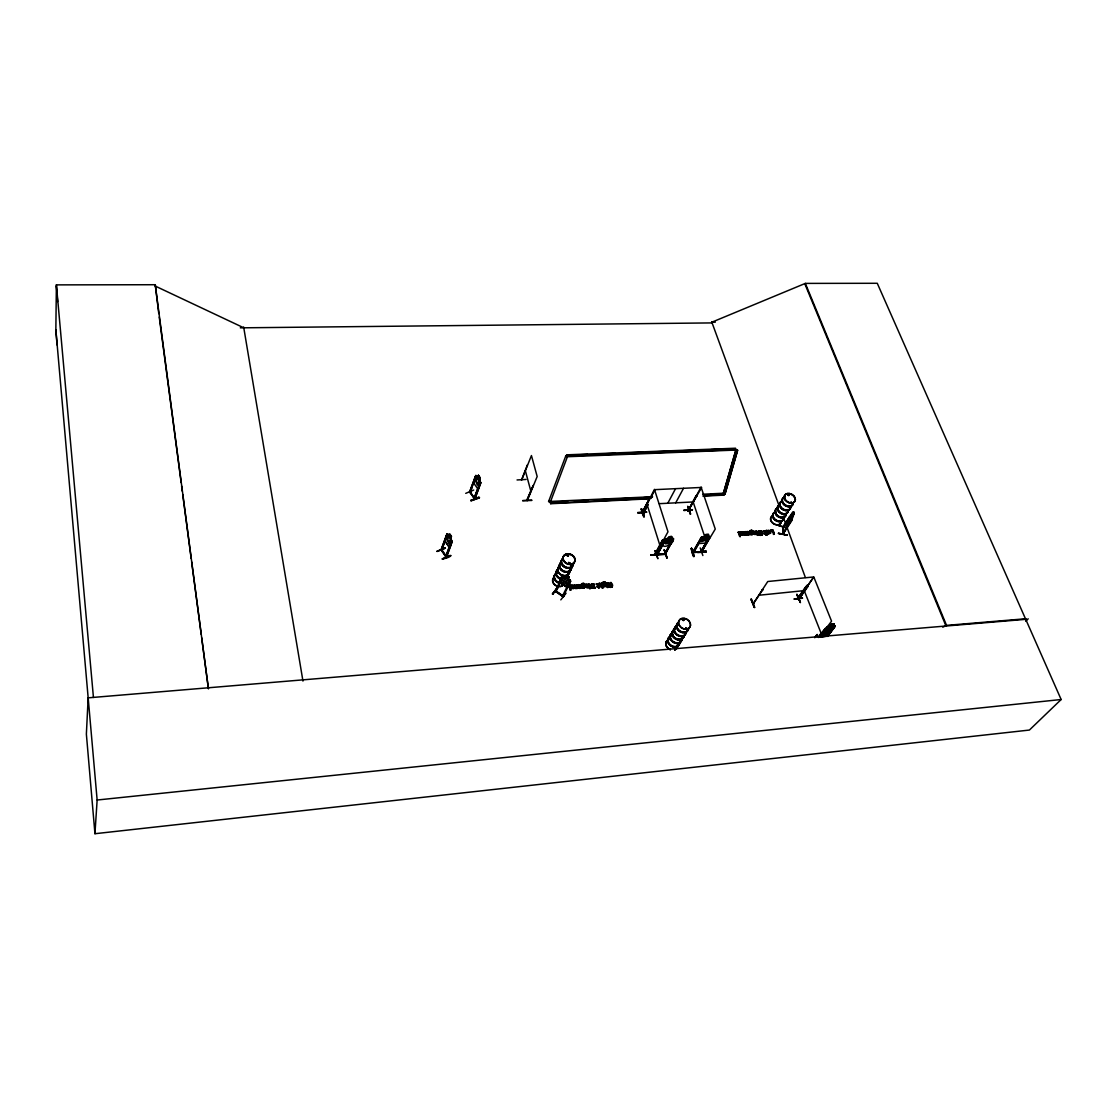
<?xml version="1.0" encoding="UTF-8"?>
<svg xmlns="http://www.w3.org/2000/svg" width="1117" height="1117" viewBox="0 0 1117 1117"><rect width="100%" height="100%" fill="white"/><g stroke="black" fill="none" stroke-linecap="round" stroke-linejoin="round"><path stroke-width="1.5" d="M698.781 541.773L698.697 543.546L705.399 543.141L709.881 536.635M57.037 344.902L55.85 329.766L56.381 284.877L155.249 284.723L208.432 688.896L208.293 687.779M746.994 532.474L748.641 532.069L749.563 534.205A1.48 1.117 30.9 0 1 749.018 534.596L748.39 534.638A1.466 1.103 30.9 0 1 747.482 534.289L746.561 532.139A1.466 1.103 30.9 0 1 747.091 531.748C749.898 532.404 751.043 535.169 747.078 532.348M747.119 532.362L748.921 534.108M447.135 533.87L445.18 541.41L449.313 547.246L450.5 546.199M791.646 519.628L782.64 534.275L783.576 526.679M792.121 513.15L782.835 527.741M787.387 527.922L778.856 525.59M757.996 531.943C756.865 536.342 766.499 536.663 760.859 530.729L757.968 531.818M791.939 520.382L782.933 534.345L783.52 526.61M783.199 533.172L783.073 527.378M782.947 533.046L783.045 533.703M526.777 500.221L533.284 485.337L526.917 500.528M527.35 500.514L537.179 476.498L531.441 455.554L521.751 479.793M778.479 533.2L787.331 535.155L778.451 533.284M473.803 483.2L473.985 480.492L473.803 483.2L477.769 488.785L479.053 487.64L477.741 488.674M783.24 527.685L782.766 527.056L792.805 512.2L792.19 519.293L782.556 534.094M792.679 517.883L792.763 516.291M792.777 512.186L792.805 514.002L793.964 512.131L793.88 514.546L789.286 521.416L790.291 516.585M793.252 513.513L793.21 514.965L793.628 512.94M788.211 524.836L788.295 519.14L789.454 516.696M788.253 524.725L788.448 519.168M752.341 533.772C750.317 529.36 750.75 535.685 752.258 533.884C748.111 533.214 753.165 529.933 752.299 533.94M240.323 327.839L712.087 322.911L711.836 322.199L805.343 283.397L877.264 283.285L1061.15 699.521L1029.399 730.057L94.945 833.715L97.137 800.023L55.85 329.766M569.447 581.887L570.187 582.404L569.447 581.887L562.382 596.213L563.708 596.017M555.428 590.963C571.681 602.831 559.422 592.792 555.289 591.382L562.647 575.59L565.23 576.567L567.129 586.844M790.85 502.036L791.478 502.776M791.367 502.147L791.422 502.189M788.909 495.04L788.56 494.161M158.782 313.612L155.249 284.723M580.449 586.551C578.173 582.655 578.494 589.776 580.672 586.83M749.675 530.784C748.599 532.697 752.188 535.001 750.568 534.722M742.568 533.535L742.149 532.013L740.543 532.25M766.192 534.526L767.267 533.563L765.871 533.549C769.948 539.106 764.726 524.543 766.89 533.326L765.536 533.409C764.21 529.667 762.422 530.505 764.977 533.437L764.112 533.926M590.46 585.043L591.493 587.64L594.942 588.087L593.685 583.702L590.823 584.526M798.864 599.536L807.982 585.378L807.005 585.406L797.496 598.88L798.92 599.201M798.767 599.047L798.585 598.475M685.922 627.88L685.531 628.606L686.341 628.173M685.643 628.299L686.355 628.648M683.464 620.605C684.805 619.041 683.604 620.661 682.403 619.767M608.667 585.755C610.692 582.99 604.06 582.25 609.505 584.554M608.849 585.266C608.625 589.483 615.802 586.9 610.971 582.529L610.175 582.851L610.678 584.596L607.09 583.06M752.9 534.024C753.807 530.896 749.088 532.683 750.331 530.77M602.663 582.446L603.417 586.662L604.129 586.188A1.745 1.396 27.4 0 0 605.386 586.313L605.651 586.202M797.887 598.056L798.613 597.972L797.496 598.88M829.833 631.845L831.928 630.183L829.861 631.943L823.355 632.725L823.662 631.105M821.065 635.713L821.302 634.261L820.967 635.768L827.46 634.959M573.51 586.914L572.965 585.587L571.08 585.224C567.715 589.092 574.892 588.519 573.831 588.617M778.437 533.591L787.331 535.113M570.661 563.876L569.614 563.582L570.633 563.806M568.12 555.847L567.995 554.926M570.759 565.02A6.325 5.068 25.3 0 0 569.81 563.778L570.256 563.387M570.298 564.043L570.298 563.261M567.031 554.967L567.157 555.819M567.534 555.749L567.757 554.618M527.308 500.5L527.489 499.983M701.35 551.03L700.945 551.603M701.644 550.527L702.021 551.84L702.062 550.527M659.91 554.241L650.96 555.079L665.425 554.255M651.113 554.87L659.91 554.186M709.867 537.794L709.616 537.068L701.63 551.868L715.257 529.081L701.085 487.152L688.086 510.944L701.644 487.431L654.995 489.651L651.225 496.967M687.946 510.246L688.184 511.069L688.337 510.385M662.884 540.572L662.66 539.846L655.134 554.674L655.651 553.529M655.833 554.172L654.925 553.892L655.176 554.702M603.375 582.432C602.105 583.479 608.863 583.325 605.232 586.607A1.731 1.396 27.4 0 1 603.99 586.481L603.99 586.62M697.706 551.966L706.321 551.351L697.706 551.938M697.678 552.594L706.293 551.98M706.195 551.658L692.791 552.608L700.904 538.282L701.783 538.506L692.987 552.636M609.463 585.406L610.971 584.791L611.46 586.439L609.84 586.285L609.533 585.252M643.057 512.172L643.825 512.94L642.373 512.647M642.08 512.661L642.68 513.471L649.829 498.308L642.038 512.829L649.522 498.322M701.406 552.049L709.435 537.724L700.582 552.147L706.991 541.577M531.72 500.486L522.714 500.542M694.034 552.077L701.699 538.226M688.24 509.883L688.519 510.916M747.175 532.195L747.608 534.233L749.046 534.01M711.18 494.272L724.933 494.328L737.625 450.263L736.005 449.62L565.705 456.057L567.38 456.727L735.754 450.067L737.374 450.709M724.933 494.328L737.625 450.263M703.026 496.157L723.788 495.124L723.285 493.672L736.005 449.62L735.503 448.224L567.157 454.814L567.38 456.727L567.157 454.814M723.285 493.672L736.005 449.62M783.185 527.671L793.866 512.103L793.88 514.546M770.018 532.991C766.765 528.997 767.561 536.048 770.688 532.893M578.592 585.434L578.969 587.626L580.658 587.053M757.815 532.223L758.401 531.203M437.054 551.491L445.362 548.028L437.166 551.184M446.102 556.057L442.067 550.164L441.522 550.611L446.646 535.015L441.089 550.011L446.255 557.397L452.203 541.242L447.833 534.038L446.995 533.8L441.075 549.815M452.273 541.298L446.549 557.285L441.452 549.787M447.121 535.699L441.522 550.611L441.704 549.299M441.955 550.499L442.053 549.829M445.362 548.028L437.026 551.365M465.733 493.351L473.678 490.056M442.346 558.779C450.123 558.584 456.783 551.309 442.374 558.835M451.436 536.286L450.109 543.393L448.713 543.602L446.772 538.562L448.001 535.127L449.076 535.769L449.704 533.772L451.436 536.286L450.765 538.129M446.758 556.713L446.158 555.903L445.655 556.601L451.031 541.927L451.799 542.499L451.031 541.927M446.255 555.931L451.324 541.815M470.397 492.388L475.353 476.736L470.159 492.611L469.559 491.843L474.962 498.922L480.882 482.656L476.638 475.647M475.8 475.479L469.615 491.997L475.8 475.479L476.638 475.744M470.425 492.499L470.062 491.159M477.741 477.196L478.425 475.311L480.115 477.713L479.975 481.385L478.704 484.876L477.308 485.169L475.423 480.268L476.694 476.777L477.769 477.336L478.425 475.311M470.941 500.276C477.643 499.494 486.3 494.398 471.109 500.947M478.327 475.353L480.031 477.741L479.43 479.584M480.827 482.6L474.683 499.034L474.348 497.805M479.668 483.312L480.408 483.87L479.668 483.312L474.167 498.308M474.111 498.238L479.947 483.2M603.487 583.94L603.85 586.034L605.596 585.126L603.864 583.674L604.004 585.741L605.568 585.336M649.382 498.824L550.737 503.725L550.318 502.203L567.59 456.267M567.618 501.351L550.318 502.203L548.601 501.519L565.9 455.596M590.949 585.531C596.003 580.016 593.225 594.09 591.088 585.238A1.703 1.368 27 0 1 591.815 584.68L593.197 584.247M770.507 533.186C770.465 528.913 764.824 530.366 770.507 531.971C771.288 534.108 767.798 533.577 767.826 531.818C772.07 532.739 768.943 529.57 767.253 530.826M788.365 524.585L792.763 513.485M517.045 479.961L526.065 479.444M474.474 498.14L474.585 497.582M527.406 464.84L521.471 480.142M752.802 534.261L752.272 531.678L750.191 532.041M590.656 584.596L591.354 587.919L594.942 588.087M797.482 598.586L805.985 586.425M798.25 598.963L813.818 577.042L831.551 621.164L819.808 636.899M548.601 501.519L652.593 496.73M550.318 502.203L550.737 503.725M789.035 495.348L788.295 495.236L789.161 495.32M788.365 494.384L787.555 494.677L788.462 495.557M753.207 603.138C753.835 603.348 753.64 601.742 753.961 603.487M816.276 635.699L817.421 634.512L816.122 636.662M552.692 594.244L557.397 587.612L552.803 593.937M565.216 576.581L563.876 575.646C559.729 573.901 560.511 586.928 560.371 580.393M562.87 577.377L561.949 577.084L562.87 577.377L555.875 591.731M577.768 585.685L578.048 585.126A1.536 1.243 26.4 0 1 578.76 584.652L580.686 585.224L581.133 587.542A1.564 1.257 26.4 0 1 580.421 588.031L579.709 588.073M565.607 577.07L566.445 575.115L569.153 576.972L568.246 578.815L569.265 580.254L567.687 583.535L565.663 584.009L563.15 582.292L562.479 579.96L564.029 576.665L565.663 577L563.848 575.688M567.171 577.475L567.157 577.433A6.283 5.054 25.3 0 0 567.953 573.482M569.042 576.972L568.134 578.815L570.55 581.259L568.302 585.936M584.931 587.039L584.484 587.793M560.818 599.857L566.068 593.239M562.521 596.324L563.024 595.487M555.317 591.354L563.066 596.743L563.568 595.919M568.832 585.671L569.586 585.336L570.717 590.237L568.832 585.671L569.586 585.336M571.08 585.224L570.326 585.559M571.038 585.88C576.023 583.046 570.34 590.46 573.496 586.858M571.304 586.048C574.71 588.799 571.639 582.655 571.415 587.249M570.103 590.279L568.972 585.378M577.07 587.821C575.59 590.711 572.337 585.364 574.613 584.987C573.915 588.505 578.76 588.715 576.246 584.875L577.782 588.142L577.028 588.477M576.93 587.347L575.311 587.891L574.613 584.987M576.791 587.64L576.246 584.875M577.643 588.436L576.861 584.833M581.357 585.196C581.371 581.706 585.755 583.982 581.845 584.568C582.404 583.982 587.123 585.741 584.009 588.059A1.745 1.41 26.6 0 1 582.739 587.933L581.412 584.512M582.111 585.671C586.048 582.934 582.543 591.842 582.432 585.238M583.8 584.107L583.786 583.242M582.166 588.128L582.892 587.793M582.613 587.486L582.25 585.378M582.892 587.654L582.892 587.654A1.745 1.41 26.6 0 0 584.149 587.765L584.414 587.668M588.422 587.626C587.919 588.938 582.739 586.188 585.671 584.247M585.755 585.336C589.176 585.28 586.9 584.47 586.006 586.257M588.268 587.053L586.132 586.704L588.226 585.629M588.603 584.037L589.999 587.584L589.217 583.996M589.385 587.626L590.139 587.291M589.497 588.184L590.348 587.849L590.362 588.715L589.497 588.184L590.348 587.849M589.664 588.757L589.65 587.891M594.789 588.38L593.685 583.702M597.064 587.095L598.056 586.565C594.495 581.734 599.229 584.149 598.81 586.23M596.269 584.345L597.483 584.079L598.056 586.565M596.925 586.634L598.195 586.271M601.756 586.327C600.178 588.757 597.413 583.451 599.508 583.297C598.852 586.788 603.669 587.011 601.128 583.186L603.054 587.724L602.3 588.059L601.965 586.104L602.3 588.059M601.84 585.643L600.22 586.188L599.508 583.297M598.181 587.025L599.061 587.933L599.229 586.202M598.461 587.975L598.335 586.732M601.686 585.936L601.128 583.186M599.061 587.933L599.075 586.495M602.915 588.017L601.742 583.144M637.891 512.787L646.548 512.256M603.208 583.772C603.99 581.859 606.14 581.287 602.622 582.502M641.102 509.031C644.956 512.019 645.207 525.046 641.172 508.989M605.149 582.39L604.981 581.803M606.14 583.13L606.894 582.795L607.704 586.369L606.14 583.13L606.894 582.795M643.923 512.158L642.861 512.996M647.902 504.437L643.741 512.94L648 504.716M607.927 583.004L610.831 584.303L610.329 582.571M607.09 586.411L606.294 582.837M607.215 586.97L608.053 586.62L608.067 587.486L607.215 586.97L608.053 586.62M607.383 587.542L607.355 586.676M612.088 587.179L610.971 582.529M609.603 585.113L609.7 586.579L611.306 586.732L610.971 584.791M667.784 503.25L675.548 488.674M675.701 502.845L683.548 488.283M701.35 552.091L709.993 536.607L707.396 536.3L708.513 534.401L705.637 534.568L704.618 536.328L705.707 534.624L708.541 534.485M655.316 550.653L657.885 558.723L654.855 550.751M662.66 539.846L654.925 554.004M662.967 539.832L655.204 554.786M706.307 551.309L692.861 552.273M693.573 552.273L693.029 551.756L693.964 552.175M693.936 552.063L693.001 552.678M657.341 554.479L665.187 540.391L656.656 554.856L657.829 554.423M665.187 540.391L657.452 554.521L656.838 554.074L657.731 554.004M668.134 538.562L669.139 536.76C675.352 535.643 667.533 537.277 666.388 539.19L664.587 542.471L665.271 543.784L667.98 543.63L670.214 542.136L672.029 538.869L670.884 538.366L671.862 536.593L671.024 538.296M683.841 510.483L692.498 509.687L683.995 510.19M664.308 549.871L667.156 558.081L664.252 549.843M695.961 496.325L696.729 496.283L695.863 496.06L688.156 510.651M672.266 539.93L664.657 554.395L673.16 540.153L672.266 539.93L664.447 554.325L665.62 553.473M688.128 510.93L696.645 496.018M662.255 543.951C662.744 550.262 675.939 542.569 673.006 538.185L664.838 539.26L662.269 543.979L662.437 545.682M650.96 555.079L665.313 554.297L673.579 538.757M755.706 532.963L755.413 531.231L753.64 531.622M742.735 533.242L740.822 534.233L743.154 534.82L740.892 534.708L740.292 531.929M691.591 548.224C691.535 556.071 697.106 562.312 691.577 548.224M723.788 495.124L723.537 493.225L702.775 494.245M692.708 552.329L701.476 537.123L709.477 536.118M708.653 537.78L700.652 552.105M702.872 555.54L700.191 547.888M738.197 532.334L738.937 532.013L740.236 536.565L738.197 532.334L738.937 532.013M743.154 534.82L740.725 535.001L739.733 531.957M740.376 532.977L740.669 533.814L740.864 532.404L742.009 532.53L740.85 533.535M740.822 534.233L742.623 533.451M739.677 536.593L738.379 532.041M744.997 531.65C747.441 536.369 743.489 532.32 745.556 531.622C750.066 536.593 740.962 535.657 743.503 531.748L744.453 534.163L745.458 534.233M745.793 533.94L744.271 534.443L743.503 531.748M746.449 534.973L745.556 531.622M750.373 531.748L751.769 530.212L749.577 530.854M750.275 530.98L751.755 531.036L751.769 530.212M752.844 534.163L752.425 534.401A1.662 1.243 31 0 1 751.252 534.275L751.085 534.554A1.662 1.243 31 0 0 752.244 534.68L752.984 533.968M755.664 532.851C751.741 534.247 756.921 533.326 756.251 534.317C752.956 535.825 752.802 530.435 753.556 531.161M753.654 532.195L755.092 531.594L754.897 532.851L753.654 532.195L754.91 531.887L755.078 532.767M753.947 533.046L755.078 532.572M756.055 531.287C760.789 533.563 755.232 536.914 756.781 530.966M757.131 534.331L756.223 530.994M757.27 534.848L758.08 534.526L758.094 535.35L757.27 534.848L758.08 534.526M757.466 535.378L757.452 534.568M761.375 534.652C755.134 522.505 761.934 544.007 760.44 531.231M762.129 535.085L760.859 530.729M763.037 530.91L764.754 530.826L765.536 533.409M763.204 531.371L764.363 531.12L764.977 533.437M763.958 533.493L765.159 533.144M765.131 533.87L766.011 534.708L766.164 533.088M765.452 534.736L765.313 533.577M766.067 533.814L766.094 533.102M767.449 531.385L767.435 530.533M766.011 534.708L767.128 534.387M766.89 533.326L766.136 530.421M767.17 534.177L767.239 533.465M766.332 534.987L766.346 534.233M767.435 533.298L766.681 530.393M767.728 534.303L767.616 533.004M770.255 532.083C769.669 534.526 767.03 531.79 769.976 532.893M767.588 533.717L767.993 532.991M770.325 530.938L770.339 530.184L772.866 530.03L774.332 534.08L773.564 534.401C775.575 529.863 767.491 530.631 772.28 530.826M770.116 531.692L767.616 531.259M774.151 534.359L772.866 530.03M773.564 534.401L772.461 530.547M751.071 599.326C761.696 624.194 744.285 582.348 754.198 607.453M808.275 586.118L798.515 599.578L813.609 576.972L767.77 581.51L753.361 603.543M753.78 603.026L762.883 589.553M796.77 594.621L800.442 602.608L797.007 594.37M794.201 599.117L802.564 598.195L794.382 598.963M798.208 598.963L806.739 586.341M796.966 594.342L800.219 602.398M578.438 585.727L579.877 585.21L580.533 587.123M814.768 637.723L816.974 634.54L816.052 636.508M818.272 637.458C818.635 634.526 826.957 628.662 824.877 628.592M818.566 637.416L825.17 628.55M820.185 635.629L823.411 631.314M823.704 631.203L826.943 626.846L830.154 625.981L831.397 624.333M819.473 637.304L827.111 628.019L826.329 628.117M820.129 636.927L826.985 627.74M824.011 632.054L822.503 634.065L822.922 635.196L827.851 633.409L830.126 630.379M820.241 637.221L828.311 626.595L831.355 624.249L834.148 623.984L832.737 625.604L833.729 625.995L829.023 632.138L824.081 633.925L823.662 632.794M825.393 631.887L823.885 633.898L826.468 633.576L827.99 631.566M828.856 627.279L831.676 627.028L828.856 627.279L826.538 630.379L823.327 631.3M829.191 630.1L831.648 626.944M826.887 636.159L834.567 626.888L827.753 636.369M826.999 636.453L834.678 627.182M827.641 636.076L834.567 626.888M570.103 580.086L563.792 575.758M568.385 586.006L566.682 587.067L560.483 582.725L567.143 586.83M557.942 587.64L552.664 594.132M556.266 591.326L555.777 590.558M552.287 593.923L557.425 587.626M605.721 586.341L605.498 583.898L603.403 583.591M942.776 627.182L946.546 625.38L1026.16 618.72M701.979 551.756L701.713 551.072M688.505 511L688.072 509.994M1025.825 621.345L1028.185 618.79M742.945 531.776L744.215 534.61L745.947 534.373M581.412 583.94L583.646 583.535M789.049 494.999L788.113 494.929M585.769 584.596L587.347 584.484L588.128 585.643M585.615 584.875C587.654 582.041 589.706 587.305 586.132 586.704M705.358 543.085L707.284 541.368M581.985 585.21L583.814 584.945L584.847 587.025M567.52 554.772L568.665 555.093L568.246 555.721M641.535 508.961L644.034 516.668M603.334 584.233L604.772 583.968L605.442 585.406M827.39 634.819L835.265 625.897L826.873 626.832M690.962 548.531L693.615 556.434M691.409 548.447L694.076 556.434M788.085 524.808L789.286 523.957M751.504 599.243L754.561 607.397M576.847 588.031L574.962 587.919L573.984 585.029M825.575 631.901L823.355 633.339L826.901 631.524C826.329 633.884 829.624 632.864 827.753 631.091M831.425 629.039L826.454 630.798L826.035 629.653M683.716 620.019L682.669 619.907M753.807 531.483L755.846 532.502L754.087 533.451M784.469 513.792L783.701 513.666M788.881 495.529L788.853 494.398M824.43 629.834L827.641 628.913M566.989 555.163L568.469 555.931M740.697 532.683L741.981 533.256L740.669 533.814M609.603 585.28L610.817 585.071M601.532 586.481L599.899 586.216L598.894 583.339M449.216 547.274L445.334 541.368M447.833 534.038L447.037 533.912M470.969 500.332L478.928 497.093L479.081 497.777M478.858 497.4L470.913 500.653M584.023 587.221L582.767 587.193M825.924 629.765L827.725 629.053M756.209 533.507L754.31 533.256M742.945 534.289L740.99 533.94M588.38 586.774L586.271 586.411M573.789 587.765L571.569 587.807L573.677 588.059M758.499 531.315L760.677 531.022M591.144 584.331L593.546 583.982M704.687 536.369L702.914 537.04L701.015 540.307L701.644 541.605L706.558 539.972L708.457 536.718L707.354 536.216M582.502 585.406L584.219 586.858M767.547 534.624L766.513 534.708M603.375 582.627L604.967 582.669M749.954 530.561L751.964 530.757M588.575 587.333L586.118 587.249L585.057 584.289M756.432 534.038L754.184 533.926L753.012 531.189M573.984 588.324L571.513 588.24L570.466 585.266M596.129 583.842L597.79 584.037L598.67 586.523M656.74 554.521L664.922 539.288L668.203 538.603M664.81 553.487L664.657 553.962M683.115 619L683.995 619.474M682.892 619.279L683.688 619.6M683.353 620.284L683.702 619.293M740.794 532.125L742.582 533.284M819.808 637.039L826.301 636.229L828.353 634.526L826.329 636.313L819.85 637.123M827.32 629.597L829.917 629.276M827.767 628.745L830.545 628.41M825.868 629.276L832.751 628.815M827.432 629.485L830.043 629.192M829.889 631.985L823.355 632.725M794.355 598.921L802.355 597.874M834.106 623.886L831.341 624.291M832.779 625.688L835.153 625.939M762.995 589.832L762.101 589.636M97.137 800.023L1061.15 699.521M758.666 595.277L804.045 590.642M1025.588 619.349L88.159 697.846L86.372 734.134L94.945 833.715M655.567 553.473L655.511 554.758L667.98 531.79L654.436 489.372L642.275 513.415M657.019 554.018L664.866 553.837M693.154 551.77L701.127 551.714M607.243 582.781L608.081 582.725M594.16 587.626L591.926 587.263L591.075 585.629M612.242 586.9L608.877 585.908M583.912 583.828L582.306 583.772L582.125 584.931M664.475 540.726L665.285 540.67M672.35 540.209L673.16 540.153M701.001 538.562L701.783 538.506M708.75 538.059L709.532 538.003M637.751 512.466L646.715 512.103L637.877 512.898M683.841 510.371L692.331 509.98M770.158 530.463L772.685 530.31M760.258 531.51L759.155 531.636A1.62 1.215 31.2 0 0 758.499 532.125L759.49 534.01L761.557 534.359M768.328 532.474L770.074 532.362M670.912 538.45L673.509 538.869M704.715 536.467L701.42 537.193M765.717 533.116L767.072 533.032M765.69 533.828L767.058 533.744M762.311 534.792L759.616 534.624L757.982 532.432M663.917 540.907L672.671 540.419M700.429 538.743L709.03 538.254M522.63 500.751L531.776 500.081M550.946 503.278L651.337 498.294M703.263 495.711L724.039 494.691M659.309 503.669L693.601 501.924M574.543 501.016L588.38 500.332M598.754 499.816L612.591 499.131M621.234 498.713L635.07 498.028M643.727 497.596L652.37 497.177M566.961 455.275L587.779 454.451M598.195 454.047L615.537 453.362M625.953 452.957L643.308 452.273M655.442 451.799L672.797 451.128M683.213 450.709L700.554 450.039M710.971 449.62L730.043 448.88M827.152 629.527L826.175 629.653L826.608 631.245M715.313 322.171L711.724 322.199L711.99 322.911M748.208 534.917L748.837 534.889A1.48 1.117 30.9 0 0 749.465 534.443L749.298 532.278L747.273 531.469A1.466 1.103 30.9 0 0 746.645 531.901L747.315 534.568M562.549 575.73L563.862 575.772M604.842 582.097L602.51 582.739L603.417 586.662M664.196 550.081L666.807 558.067M690.25 514.211L687.709 506.573M778.703 525.744L787.401 527.936M683.255 620.48L682.487 619.977M642.568 512.982L642.778 512.284M830.322 628.731L831.299 629.094M723.537 493.225L725.184 493.882M563.094 596.715L570.717 581.231L570.159 580.016M155.137 286.022L243.799 327.812M567.604 576.749L567.576 576.581A6.199 4.985 25.3 0 0 567.841 575.283M560.469 582.767L566.78 587.095M556.42 591.242L562.717 595.766M578.76 587.696L577.95 586.439M470.564 492.122L474.627 498.964L469.643 491.885M450.64 555.666L442.332 559.156M805.343 283.397L946.546 625.38M804.952 284.123L946.001 626.009M832.305 628.34L830.42 628.578M807.982 586.146L807.005 585.406M798.264 598.88L798.557 599.606M804.254 590.698L821.609 634.498M711.836 322.199L779.052 505.666M783.841 518.721L805.357 577.461M756.614 531.259L757.689 534.303M753.821 531.901L754.129 532.753M581.077 586.509L578.62 584.931A1.536 1.243 26.4 0 0 577.894 585.42L577.726 586.341M750.75 534.443L749.647 531.05M738.756 532.292L740.236 536.565M696.17 496.004L696.422 496.702L695.877 496.032M688.03 506.56L690.627 514.239L687.737 506.322M693.057 501.659L704.785 536.9M641.675 508.738L644.062 516.738M646.897 504.004L660.147 546.143M606.754 583.088L607.704 586.369M593.043 584.526L594.007 587.919M589.064 584.289L589.999 587.584M585.894 585.057L586.16 585.964M569.447 585.629L570.717 590.237M525.353 470.746L530.966 491.55M243.66 327.03L302.958 681.077M159.242 317.06L181.149 482.6M181.596 486.049L182.28 491.215M182.741 494.663L191.175 558.458M191.635 561.907L201.214 634.33M201.674 637.779L208.069 686.061M56.381 284.877L93.437 697.455M56.367 286.203L57.609 301.534M577.866 585.699L578.62 587.989A1.536 1.243 26.4 0 0 579.569 588.366L580.268 588.31A1.55 1.257 26.4 0 0 580.98 587.835L581.301 586.62M579.891 588.059A1.564 1.257 26.4 0 1 578.927 587.682M748.376 534.917A1.48 1.117 30.9 0 1 747.468 534.554M571.346 566.375A6.325 5.068 25.3 0 1 567.883 571.932A6.325 5.068 25.3 0 1 560.329 568.944A6.325 5.068 25.3 0 1 561.181 562.354M558.57 566.919A6.227 4.999 25.3 0 0 562.8 575.339A6.227 4.999 25.3 0 0 569.558 569.977A6.227 4.999 25.3 0 1 566.096 575.576A6.227 4.999 25.3 0 1 558.654 572.63A6.227 4.999 25.3 0 1 559.491 566.137M571.471 565.956A6.241 4.999 25.3 0 1 568.05 571.429A6.241 4.999 25.3 0 1 560.594 568.469A6.241 4.999 25.3 0 1 561.446 561.977M568.735 562.368A6.241 4.999 25.3 0 1 570.899 564.616M571.443 566.179A6.325 5.068 25.3 0 1 567.981 571.722A6.325 5.068 25.3 0 1 560.427 568.735A6.325 5.068 25.3 0 1 561.279 562.144M568.665 562.535A6.325 5.068 25.3 0 1 570.857 564.811M573.23 564.001A6.255 5.013 25.3 0 1 565.495 567.743A6.255 5.013 25.3 0 1 562.005 559.547M571.332 567.981A6.241 4.999 25.3 0 1 562.884 571.387A6.241 4.999 25.3 0 1 561.125 562.647M573.524 563.568A6.353 5.082 25.3 0 1 564.937 567.017A6.353 5.082 25.3 0 1 563.136 558.137M573.552 563.331A6.269 5.013 25.3 0 1 565.076 566.724A6.269 5.013 25.3 0 1 563.303 557.969M573.426 563.778A6.353 5.082 25.3 0 1 564.839 567.227A6.353 5.082 25.3 0 1 563.052 558.346M561.935 579.095A6.283 5.054 25.3 0 1 556.392 574.948A6.283 5.054 25.3 0 1 557.858 569.488M562.033 578.788A6.199 4.985 25.3 0 1 556.573 574.71A6.199 4.985 25.3 0 1 558.025 569.321M567.981 573.258A6.199 4.985 25.3 0 1 567.296 577.07M568.707 574.096A6.199 4.985 25.3 0 1 559.812 574.166A6.199 4.985 25.3 0 1 559.422 566.347M569.391 570.298A6.199 4.985 25.3 0 1 569.321 572.951M563.136 582.795A6.255 5.054 25.4 0 1 554.898 579.541A6.255 5.054 25.4 0 1 557.313 572.798M561.725 579.444A6.199 4.985 25.3 0 1 556.266 575.367A6.199 4.985 25.3 0 1 557.718 569.977M561.739 582.781A6.171 4.985 25.4 0 1 554.744 578.634A6.171 4.985 25.4 0 1 557.453 572.644M562.884 583.158A6.171 4.985 25.4 0 1 555.191 580.575A6.171 4.985 25.4 0 1 555.889 573.901M563.582 584.875A6.171 4.985 25.4 0 1 554.73 584.959A6.171 4.985 25.4 0 1 554.367 577.168M563.038 582.99A6.255 5.054 25.4 0 1 554.8 579.737A6.255 5.054 25.4 0 1 557.215 572.993M561.837 579.29A6.283 5.054 25.3 0 1 556.294 575.157A6.283 5.054 25.3 0 1 557.76 569.698M568.036 575.073A6.283 5.054 25.3 0 1 567.799 576.386M563.652 584.638A6.13 4.957 25.4 0 1 554.87 584.708A6.13 4.957 25.4 0 1 554.493 576.958M686.061 633.227A6.395 5.11 31.7 0 1 676.581 634.61A6.395 5.11 31.7 0 1 677.014 625.743M688.337 628.285A6.325 5.04 31.7 0 1 680.169 631.915A6.325 5.04 31.7 0 1 677.991 622.881M686.229 632.78A6.311 5.04 31.7 0 1 676.888 634.149A6.311 5.04 31.7 0 1 677.307 625.394M685.838 633.409A6.311 5.04 31.7 0 1 676.497 634.777A6.311 5.04 31.7 0 1 676.916 626.023M684.023 636.341A6.283 5.013 31.7 0 1 674.724 637.709A6.297 5.04 31.8 0 1 675.087 629.053A6.283 5.013 31.7 0 0 674.724 637.709A6.297 5.04 31.8 0 0 683.995 636.439M688.672 627.88A6.423 5.11 31.7 0 1 680.393 631.552A6.423 5.11 31.7 0 1 678.187 622.392M688.728 627.656A6.339 5.04 31.7 0 1 680.56 631.273A6.339 5.04 31.7 0 1 678.382 622.239M688.547 628.075A6.423 5.11 31.7 0 1 680.281 631.747A6.423 5.11 31.7 0 1 678.061 622.588M673.774 629.862A6.297 5.04 31.8 0 0 675.213 638.449A6.297 5.04 31.8 0 0 683.897 636.592A6.269 5.013 31.8 0 1 675.24 638.421A6.269 5.013 31.8 0 1 673.802 629.862M681.831 637.165A6.353 5.096 31.8 0 1 678.717 642.931A6.353 5.096 31.8 0 1 671.177 639.957A6.353 5.096 31.8 0 1 671.708 633.157M681.887 636.955A6.269 5.027 31.8 0 1 678.34 642.75A6.269 5.027 31.8 0 1 670.842 638.826A6.269 5.027 31.8 0 1 673.104 632.362M679.792 642.303A6.339 5.082 31.8 0 1 674.961 646.827A6.339 5.082 31.8 0 1 668.189 642.303A6.339 5.082 31.8 0 1 670.689 636.229M681.747 638.994A6.269 5.027 31.8 0 1 673.649 642.61A6.269 5.027 31.8 0 1 671.512 633.632M679.848 642.08A6.241 5.013 31.8 0 1 675.073 646.534A6.241 5.013 31.8 0 1 668.385 642.08A6.241 5.013 31.8 0 1 670.856 636.09M679.471 642.694A6.241 5.013 31.8 0 1 674.696 647.148A6.241 5.013 31.8 0 1 668.022 642.694A6.241 5.013 31.8 0 1 670.479 636.704M674.85 649.689A6.213 4.999 31.9 0 0 677.684 645.57A6.241 5.013 31.9 0 1 674.808 649.787M670.382 649.508A6.213 4.999 31.9 0 1 665.955 644.411A6.213 4.999 31.9 0 1 668.748 639.608M679.681 642.484A6.325 5.082 31.8 0 1 674.85 647.008A6.325 5.082 31.8 0 1 668.064 642.498A6.325 5.082 31.8 0 1 670.563 636.425M683.841 635.559A6.269 5.013 31.8 0 1 676.483 639.51A6.269 5.013 31.8 0 1 672.685 631.133M677.349 644.369A6.241 5.013 31.9 0 1 674.738 649.912M670.242 649.731A6.241 5.013 31.9 0 1 665.802 644.621A6.241 5.013 31.9 0 1 668.608 639.79M681.789 640.153A6.353 5.096 31.8 0 1 673.034 642.024A6.353 5.096 31.8 0 1 671.582 633.353M683.813 636.718A6.297 5.04 31.8 0 1 675.143 638.575A6.297 5.04 31.8 0 1 673.705 629.988M670.326 649.605A6.241 5.013 31.9 0 1 665.886 644.495A6.241 5.013 31.9 0 1 668.678 639.664M792.902 503.013A5.864 4.314 31.2 0 1 785.656 505.987A5.864 4.314 31.2 0 1 783.296 498.042M790.822 506.266A5.85 4.3 31.2 0 1 783.589 509.254A5.85 4.3 31.2 0 1 781.244 501.31M790.403 506.923A5.85 4.3 31.2 0 1 783.171 509.91A5.85 4.3 31.2 0 1 780.839 501.98M788.42 510.05A5.836 4.314 31.2 0 1 781.188 513.052A5.836 4.3 31.2 0 1 778.786 505.233M778.856 505.107A5.836 4.314 31.2 0 0 781.188 513.052A5.836 4.3 31.2 0 0 788.337 510.162M790.627 506.713A5.934 4.37 31.2 0 1 783.296 509.743A5.934 4.37 31.2 0 1 780.923 501.687M790.752 506.504A5.934 4.37 31.2 0 1 783.422 509.534A5.934 4.37 31.2 0 1 781.048 501.491M793.168 503.781A5.948 4.37 31.1 0 1 784.609 504.772A5.948 4.37 31.1 0 1 784.609 497.009M793.238 503.53A5.864 4.314 31.1 0 1 784.79 504.507A5.864 4.314 31.1 0 1 784.79 496.842M793.126 502.79A5.948 4.37 31.1 0 1 788.895 506.657A5.948 4.37 31.1 0 1 782.472 502.51A5.948 4.37 31.1 0 1 784.483 497.219M788.225 510.343A5.836 4.314 31.2 0 1 781.006 513.345A5.836 4.314 31.2 0 1 778.675 505.401M783.506 516.054A5.794 4.3 31.3 0 1 780.532 521.053A5.794 4.3 31.3 0 1 773.592 517.45A5.794 4.3 31.3 0 1 775.366 511.851M785.726 515.272A5.808 4.3 31.3 0 1 777.348 516.263A5.808 4.3 31.3 0 1 777.39 508.64M783.268 519.112A5.794 4.3 31.3 0 1 774.919 520.103A5.794 4.3 31.3 0 1 774.961 512.494M781.411 521.011A5.794 4.3 31.3 0 1 774.235 524.013A5.794 4.3 31.3 0 1 771.945 516.11M783.492 518.916A5.878 4.356 31.3 0 1 777.963 521.388A5.878 4.356 31.3 0 1 772.643 516.222A5.878 4.356 31.3 0 1 776.343 511.963M783.715 517.534A5.878 4.356 31.3 0 1 776.427 520.564A5.878 4.356 31.3 0 1 774.095 512.549M786.173 513.68A5.892 4.356 31.2 0 1 781.956 517.548A5.892 4.356 31.2 0 1 775.589 513.429A5.892 4.356 31.2 0 1 777.614 508.151M786.242 513.443A5.808 4.3 31.2 0 1 782.082 517.255A5.808 4.3 31.2 0 1 775.798 513.192A5.808 4.3 31.2 0 1 777.795 507.984M788.085 510.539A5.822 4.3 31.2 0 1 783.939 514.337A5.822 4.3 31.2 0 1 777.655 510.274A5.822 4.3 31.2 0 1 779.638 505.066M786.047 513.89A5.892 4.356 31.2 0 1 781.83 517.743A5.892 4.356 31.2 0 1 775.463 513.625A5.892 4.356 31.2 0 1 777.488 508.347M781.244 522.309A5.78 4.3 31.3 0 1 772.894 523.315A5.78 4.3 31.3 0 1 772.936 515.691M792.33 514.56L792.26 516.822L790.18 520.047L790.25 517.785L792.33 514.56M448.852 536.383L447.638 539.804L449.243 542.15L450.472 538.729L448.852 536.383M449.914 534.652L450.737 536.774L449.914 534.652M477.545 477.964L476.275 481.455L477.853 483.675L479.123 480.198L477.545 477.964M478.621 476.177L479.416 478.23L478.621 476.177M565.384 577.601L563.82 580.882L566.333 582.613L567.911 579.332L565.384 577.601M566.822 575.841L568.162 577.545L566.822 575.841M667.84 539.106L666.039 542.387L668.762 542.234L670.563 538.952L667.84 539.106M669.46 537.026L671.219 536.914L669.46 537.026M704.338 536.956L702.453 540.223L705.12 540.056L707.019 536.802L704.338 536.956M706.014 534.889L707.731 534.778L706.014 534.889M829.708 626.442L825.044 632.627L827.641 632.306L832.333 626.148L829.708 626.442M829.205 627.628L830.88 627.419L829.205 627.628M831.62 624.473L833.296 624.277L831.62 624.473M563.778 560.706A6.283 5.013 25.3 0 0 574.292 562.423A6.283 5.013 25.3 0 0 569.181 553.809A6.283 5.013 25.3 0 0 563.778 560.706A6.297 5.027 25.3 0 0 574.236 562.563A6.297 5.027 25.3 0 0 569.125 553.92A6.297 5.027 25.3 0 0 563.708 560.832M563.638 561.027A6.269 4.999 25.3 0 0 574.124 562.745A6.269 4.999 25.3 0 0 569.028 554.144A6.269 4.999 25.3 0 0 563.638 561.027M679.443 625.492A6.367 5.054 31.6 0 0 689.887 627.154A6.367 5.054 31.6 0 0 684.414 618.273A6.367 5.054 31.6 0 0 679.443 625.492M679.345 625.674A6.339 5.04 31.6 0 0 689.747 627.321A6.339 5.04 31.6 0 0 684.302 618.483A6.339 5.04 31.6 0 0 679.345 625.674M785.279 499.704A5.892 4.328 31.1 0 0 794.815 501.393A5.892 4.328 31.1 0 0 789.482 493.505A5.892 4.328 31.1 0 0 785.279 499.704A5.892 4.328 31.1 0 0 794.815 501.407A5.892 4.328 31.1 0 0 789.468 493.519A5.892 4.328 31.1 0 0 785.265 499.718M785.167 499.913A5.878 4.3 31.1 0 0 794.662 501.589A5.878 4.3 31.1 0 0 789.356 493.742A5.878 4.3 31.1 0 0 785.167 499.913"/></g></svg>
